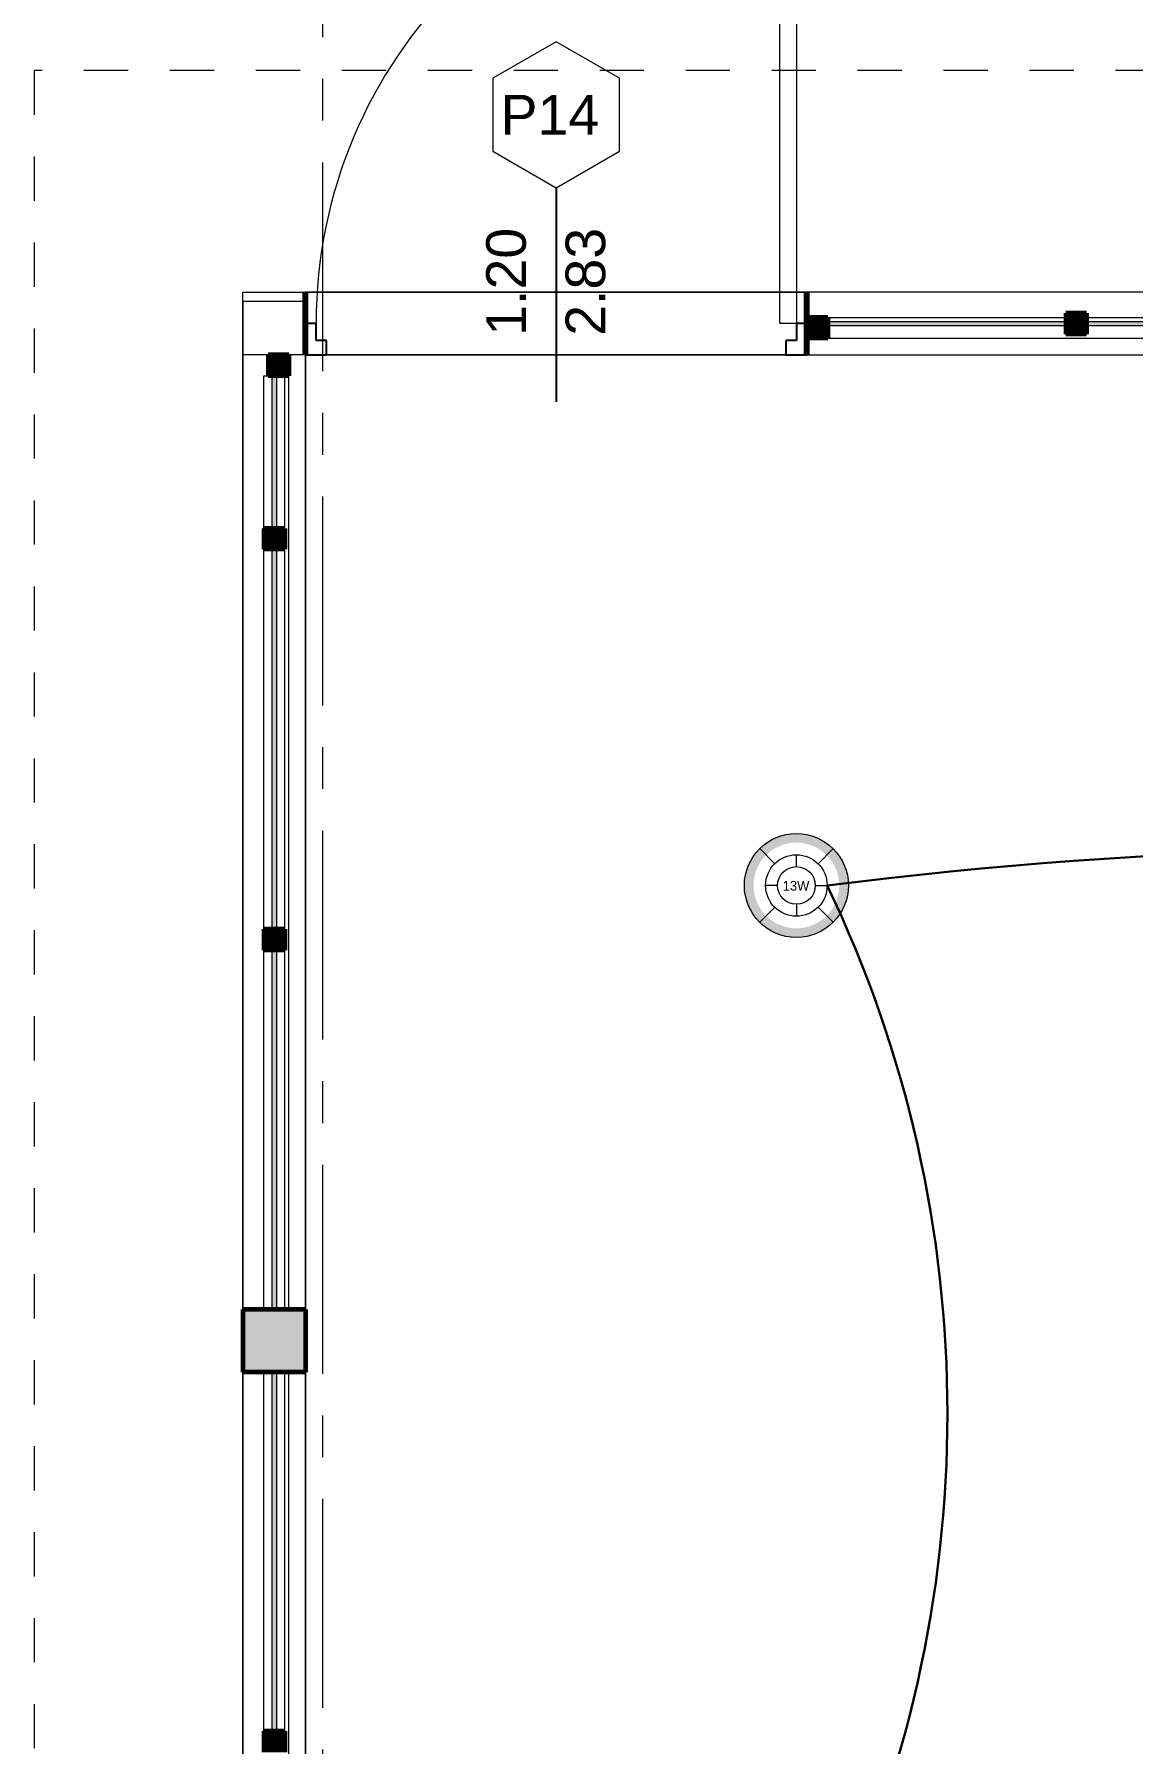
# Model space of a CAD drawing. Header units: inches. Extents: x -38 to 5698, y -33 to 92.
# Drawn here: x 482.88 to 485.51, y 24.025 to 28.118 of the extents above; entities that cross this region are included whole.
import ezdxf
from ezdxf.lldxf.tags import DXFTag

# ---------------------------------------------------------------- set-up
doc = ezdxf.new("R2010")
doc.units = ezdxf.units.IN
doc.header["$MEASUREMENT"] = 0
doc.set_wipeout_variables(frame=1)
for name, pattern in [('ACAD_ISO04W100', [30, 24, -3, 0, -3]), ('Oculto', [0.15875, 0.105833, -0.052917]), ('Punto & Raya', [0.65, 0.5, -0.075, 0, -0.075]), ('Wipeout_Contour', [1, 0, -1])]:
    doc.linetypes.add(name, pattern=pattern)
doc.layers.add('01 IE LUM LED AD DN570C', color=1, linetype='Continuous', lineweight=13)
doc.layers.add('ALUMBRADO_PVC', color=6, linetype='PVC1', lineweight=30)
for name, color, linetype in [('02 _ ARQ _ ZON _ Espacio.3D', 7, 'Continuous'), ('Acabado - Muros', 7, 'Continuous'), ('Dibujo 2D - General', 7, 'Continuous'), ('Estructura - 04 MURO', 7, 'Continuous'), ('Marcador - Secciones', 251, 'Continuous')]:
    doc.layers.add(name, color=color, linetype=linetype)
doc.styles.add('Estilo_Generado_4', font='swisse.ttf')
doc.styles.add('{18b73a54-fa43-428c-adcb-c1c7bbdf2c84}', font='Simplex.shx')
tags = doc.linetypes.add('PVC1', pattern='A,1,-0.19772,["PVC",{18b73a54-fa43-428c-adcb-c1c7bbdf2c84},S=0.13,R=0,X=0,Y=-0.061851],-0.507647', length=1.705367).pattern_tags.tags
tags[6] = DXFTag(74, 10)

# ---------------------------------------------------------------- blocks, each defined once
blk = doc.blocks.new('LUM DN570C')
at = {"layer": '01 IE LUM LED AD DN570C'}
h = blk.add_hatch(color=256, dxfattribs=at)
edge = h.paths.add_edge_path()
edge.add_arc((0, 0), 0.1344, 0, 360)
edge = h.paths.add_edge_path(flags=17)
edge.add_arc((0, 0), 0.1108, 0, 360)
for p, q in [((-0.0561, 0.0563), (-0.0949, 0.0952)), ((0.0561, 0.0563), (0.0949, 0.0952)), ((-0.0561, -0.0563), (-0.0949, -0.0952)), ((0.0561, -0.0563), (0.0949, -0.0952))]:
    blk.add_line(p, q, dxfattribs=at)
at = {"layer": '01 IE LUM LED AD DN570C', "ltscale": 0.4}
for p, q in [((0, 0.0487), (0, 0.0795)), ((-0.0487, 0), (-0.0795, 0)), ((0.0487, 0), (0.0795, 0)), ((0, -0.0487), (0, -0.0795))]:
    blk.add_line(p, q, dxfattribs=at)
at = {"layer": '01 IE LUM LED AD DN570C'}
for radius in [0.1344, 0.0795]:
    blk.add_circle((0, 0), radius, dxfattribs=at)
at = {"layer": '01 IE LUM LED AD DN570C', "ltscale": 0.4}
blk.add_circle((0, 0), 0.0487, dxfattribs=at)
at = {"color": 1, "linetype": 'ByBlock', "lineweight": 80, "insert": (-0.0353, 0.0117), "char_height": 0.025, "width": 0.622217, "attachment_point": 1}
blk.add_mtext('13W ', dxfattribs=at)

msp = doc.modelspace()

# ---------------------------------------------------------------- linework, layer by layer
at = {"layer": '02 _ ARQ _ ZON _ Espacio.3D', "color": 254, "linetype": 'Continuous', "lineweight": 0, "flags": 128}
msp.add_lwpolyline([(506.57, 19.6), (483.38, 19.6), (483.38, 27.5), (506.57, 27.5)], dxfattribs=at)
msp.add_lwpolyline([(483.53, 19.75), (486.07, 19.75), (486.07, 22.25), (485.57, 22.25), (485.57, 22.7), (486.07, 22.7), (486.07, 24.4), (485.57, 24.4), (485.57, 24.85), (486.07, 24.85), (486.07, 27.3499), (483.53, 27.3499)], close=True, dxfattribs=at)
at = {"layer": 'ALUMBRADO_PVC', "linetype": 'PVC1', "ltscale": 0.4}
for centre, radius, start, end in [((486.2449, 14.3531), 11.8182, 74.16324, 97.12682), ((482.144, 24.8149), 2.9226, 334.3526, 25.6474)]:
    msp.add_arc(centre, radius, start, end, dxfattribs=at)
at = {"layer": 'Estructura - 04 MURO', "color": 165, "linetype": 'Continuous', "lineweight": 15}
for p, q in [((484.665, 27.425), (484.665, 28.575)), ((484.705, 28.575), (484.705, 27.425)), ((484.705, 27.425), (484.665, 27.425))]:
    msp.add_line(p, q, dxfattribs=at)
at = {"layer": 'Estructura - 04 MURO', "color": 152, "linetype": 'Continuous', "lineweight": 25}
msp.add_line((484.13, 27.75), (484.13, 27.2375), dxfattribs=at)
at = {"layer": 'Estructura - 04 MURO', "color": 165, "linetype": 'Continuous', "lineweight": 25}
for p, q in [((483.555, 27.385), (483.555, 27.425)), ((484.705, 27.425), (484.705, 27.385)), ((483.58, 27.385), (483.555, 27.385)), ((483.58, 27.35), (483.58, 27.385)), ((484.705, 27.385), (484.68, 27.385)), ((484.68, 27.385), (484.68, 27.35))]:
    msp.add_line(p, q, dxfattribs=at)
at = {"layer": 'Estructura - 04 MURO', "color": 251, "linetype": 'Continuous', "lineweight": 13, "flags": 128}
msp.add_lwpolyline([(484.13, 28.1), (483.9785, 28.0125), (483.9785, 27.8375), (484.13, 27.75), (484.2816, 27.8375), (484.2816, 28.0125)], close=True, dxfattribs=at)
at = {"layer": 'Estructura - 04 MURO', "color": 175, "linetype": 'Continuous', "lineweight": 15}
msp.add_arc((484.705, 27.425), 1.15, 90, 180, dxfattribs=at)
at = {"layer": 'Marcador - Secciones', "color": 251, "linetype": 'Punto & Raya', "lineweight": 13}
msp.add_line((483.5701, 46.2111), (483.5701, 0.8878), dxfattribs=at)

# ---------------------------------------------------------------- block references
at = {"layer": '01 IE LUM LED AD DN570C', "color": 1, "lineweight": 5, "xscale": 0.9263905751172247, "yscale": 0.9263905751172247, "zscale": 0.9263905751172247}
msp.add_blockref('LUM DN570C', (484.705, 26.0799), dxfattribs=at)

# ---------------------------------------------------------------- texts
at = {"layer": 'Estructura - 04 MURO', "color": 251, "lineweight": 25, "insert": (483.9967, 27.8775), "char_height": 0.095, "attachment_point": 7, "style": 'Estilo_Generado_4'}
msp.add_mtext('\\A1;{\\pql;\\pt0;\\fSwis721 Ex BT|b0|i0|c0|p34;P14\\fSwis721 Ex BT|b0|i0|c0|p34;\\fSwis721 Ex BT|b0|i0|c0|p34;\\fSwis721 Ex BT|b0|i0|c0|p34;}', dxfattribs=at)
at = {"layer": 'Estructura - 04 MURO', "color": 251, "lineweight": 25, "char_height": 0.095, "attachment_point": 7, "rotation": 90, "style": 'Estilo_Generado_4'}
for s, insert in [('\\A1;{\\pql;\\pt0;\\fSwis721 Ex BT|b0|i0|c0|p34;1.20\\fSwis721 Ex BT|b0|i0|c0|p34;\\A1{\\H.66x;\\S^  ;}\\fSwis721 Ex BT|b0|i0|c0|p34;\\fSwis721 Ex BT|b0|i0|c0|p34;}', (484.085, 27.396)), ('\\A1;{\\pql;\\pt0;\\fSwis721 Ex BT|b0|i0|c0|p34;2.83\\fSwis721 Ex BT|b0|i0|c0|p34;\\A1{\\H.66x;\\S^  ;}\\fSwis721 Ex BT|b0|i0|c0|p34;\\fSwis721 Ex BT|b0|i0|c0|p34;}', (484.275, 27.396))]:
    msp.add_mtext(s, dxfattribs=dict(at, insert=insert))

# ---------------------------------------------------------------- next in the draw order: wipeouts: each hides what was drawn before it
at = {"color": 254, "linetype": 'Wipeout_Contour', "lineweight": 0, "ltscale": 16165.282401}
msp.add_wipeout([(483.38, 27.4779), (483.38, 19.6), (483.53, 19.6), (483.53, 27.4779)], dxfattribs=at).dxf.layer = 'Estructura - 04 MURO'
at = {"color": 254, "linetype": 'Wipeout_Contour', "lineweight": 0, "ltscale": 16214.151594}
msp.add_wipeout([(484.73, 27.35), (506.57, 27.35), (506.57, 27.5), (484.73, 27.5)], dxfattribs=at).dxf.layer = 'Estructura - 04 MURO'

# ---------------------------------------------------------------- next in the draw order: linework, layer by layer
at = {"layer": 'Acabado - Muros', "color": 7, "linetype": 'Continuous', "lineweight": 60}
for p, q in [((484.73, 27.4399), (484.73, 27.3899)), ((483.49, 27.3499), (483.44, 27.3499)), ((483.38, 25.0649), (483.38, 24.9149)), ((483.53, 25.0649), (483.53, 24.9149))]:
    msp.add_line(p, q, dxfattribs=at)
at = {"layer": 'Dibujo 2D - General', "color": 252, "linetype": 'ACAD_ISO04W100', "lineweight": 13}
for p, q in [((506.42, 27.5), (483.53, 27.5)), ((483.38, 27.35), (483.38, 19.75)), ((483.53, 19.75), (483.53, 27.35)), ((483.53, 27.35), (506.57, 27.35))]:
    msp.add_line(p, q, dxfattribs=at)
at = {"layer": 'Dibujo 2D - General', "color": 7, "linetype": 'Oculto', "lineweight": 13}
msp.add_lwpolyline([(482.88, 19.0689), (506.57, 19.0689), (506.57, 28.0309), (482.88, 28.0309)], close=True, dxfattribs=at)
at = {"layer": 'Dibujo 2D - General', "color": 7, "linetype": 'ACAD_ISO04W100', "lineweight": 13}
for points in [[(483.38, 27.5), (483.53, 27.5), (483.53, 27.35), (483.38, 27.35)], [(483.38, 24.915), (483.38, 25.065), (483.53, 25.065), (483.53, 24.915)]]:
    msp.add_lwpolyline(points, close=True, dxfattribs=at)
at = {"layer": 'Estructura - 04 MURO', "color": 7, "linetype": 'Continuous', "lineweight": 80}
for p, q in [((483.53, 27.35), (483.53, 27.5)), ((484.73, 27.35), (484.73, 27.5))]:
    msp.add_line(p, q, dxfattribs=at)
at = {"layer": 'Estructura - 04 MURO', "color": 165, "linetype": 'Continuous', "lineweight": 25}
for p, q in [((483.555, 27.425), (483.53, 27.425)), ((483.53, 27.425), (483.53, 27.35)), ((484.73, 27.425), (484.705, 27.425)), ((484.73, 27.35), (484.73, 27.425)), ((483.53, 27.35), (483.58, 27.35)), ((484.68, 27.35), (484.73, 27.35))]:
    msp.add_line(p, q, dxfattribs=at)
at = {"layer": 'Estructura - 04 MURO', "color": 7, "linetype": 'Continuous', "lineweight": 13, "flags": 128}
for points in [[(483.38, 27.4779), (483.38, 19.6)], [(483.53, 27.4779), (483.38, 27.4779)], [(483.53, 19.6), (483.53, 27.4779)], [(506.57, 27.5), (484.73, 27.5)], [(484.73, 27.5), (484.73, 27.35)], [(484.73, 27.35), (506.57, 27.35)]]:
    msp.add_lwpolyline(points, dxfattribs=at)

# ---------------------------------------------------------------- next in the draw order: wipeouts: each hides what was drawn before it
at = {"color": 254, "linetype": 'Wipeout_Contour', "lineweight": 0, "ltscale": 24262.337573}
msp.add_wipeout([(485.375, 27.3999), (485.375, 27.3899), (486.26, 27.3899), (486.26, 27.4399), (485.4, 27.4399), (485.4, 27.3999)], dxfattribs=at).dxf.layer = 'Acabado - Muros'
at = {"color": 254, "linetype": 'Wipeout_Contour', "lineweight": 0, "ltscale": 20207.346086}
msp.add_wipeout([(483.48, 26.9099), (483.49, 26.9099), (483.49, 27.2999), (483.48, 27.2999), (483.48, 26.9349)], dxfattribs=at).dxf.layer = 'Acabado - Muros'
at = {"color": 254, "linetype": 'Wipeout_Contour', "lineweight": 0, "ltscale": 20207.303934}
msp.add_wipeout([(483.48, 25.9249), (483.48, 25.0649), (483.49, 25.0649), (483.49, 25.9499), (483.48, 25.9499)], dxfattribs=at).dxf.layer = 'Acabado - Muros'
at = {"color": 254, "linetype": 'Wipeout_Contour', "lineweight": 0, "ltscale": 20207.233435}
msp.add_wipeout([(483.48, 23.0949), (483.48, 23.0699), (483.49, 23.0699), (483.49, 24.0299), (483.48, 24.0299)], dxfattribs=at).dxf.layer = 'Acabado - Muros'

# ---------------------------------------------------------------- next in the draw order: hatches: boundary and pattern name
at = {"layer": 'Acabado - Muros', "linetype": 'Continuous', "lineweight": 9}
msp.add_hatch(color=250, dxfattribs=at).paths.add_polyline_path([(486.26, 27.4299), (485.4, 27.4299), (485.4, 27.4199), (486.26, 27.4199)])

# ---------------------------------------------------------------- next in the draw order: linework, layer by layer
at = {"layer": 'Acabado - Muros', "color": 7, "linetype": 'Continuous', "lineweight": 60}
msp.add_line((485.4, 27.4499), (485.4, 27.3999), dxfattribs=at)
at = {"layer": 'Acabado - Muros', "color": 251, "linetype": 'Continuous', "lineweight": 13, "flags": 128}
msp.add_lwpolyline([(485.4, 27.4399), (486.26, 27.4399)], dxfattribs=at)
at = {"layer": 'Acabado - Muros', "color": 7, "linetype": 'Continuous', "lineweight": 13, "flags": 128}
msp.add_lwpolyline([(486.26, 27.4299), (486.26, 27.4199), (485.4, 27.4199), (485.4, 27.4299)], close=True, dxfattribs=at)

# ---------------------------------------------------------------- next in the draw order: wipeouts: each hides what was drawn before it
at = {"color": 254, "linetype": 'Wipeout_Contour', "lineweight": 0, "ltscale": 24257.418216}
msp.add_wipeout([(484.78, 27.3899), (485.375, 27.3899), (485.375, 27.3999), (485.35, 27.3999), (485.35, 27.4399), (484.78, 27.4399)], dxfattribs=at).dxf.layer = 'Acabado - Muros'
at = {"color": 254, "linetype": 'Wipeout_Contour', "lineweight": 0, "ltscale": 16165.364487}
msp.add_wipeout([(483.43, 27.2999), (483.43, 26.9349), (483.48, 26.9349), (483.48, 27.2999)], dxfattribs=at).dxf.layer = 'Acabado - Muros'
at = {"color": 254, "linetype": 'Wipeout_Contour', "lineweight": 0, "ltscale": 20207.321827}
msp.add_wipeout([(483.48, 25.9749), (483.48, 25.9499), (483.49, 25.9499), (483.49, 26.9099), (483.48, 26.9099)], dxfattribs=at).dxf.layer = 'Acabado - Muros'
at = {"color": 254, "linetype": 'Wipeout_Contour', "lineweight": 0, "ltscale": 16165.322311}
msp.add_wipeout([(483.43, 25.9249), (483.43, 25.0649), (483.48, 25.0649), (483.48, 25.9249)], dxfattribs=at).dxf.layer = 'Acabado - Muros'
at = {"color": 254, "linetype": 'Wipeout_Contour', "lineweight": 0, "ltscale": 20207.260847}
msp.add_wipeout([(483.48, 24.0299), (483.49, 24.0299), (483.49, 24.9149), (483.48, 24.9149), (483.48, 24.0549)], dxfattribs=at).dxf.layer = 'Acabado - Muros'

# ---------------------------------------------------------------- next in the draw order: hatches: boundary and pattern name
at = {"layer": 'Acabado - Muros', "linetype": 'Continuous', "lineweight": 0}
for points in [[(484.78, 27.3899), (484.78, 27.4399), (484.73, 27.4399), (484.73, 27.3899)], [(485.4, 27.3999), (485.4, 27.4499), (485.35, 27.4499), (485.35, 27.3999)], [(483.49, 27.2999), (483.49, 27.3499), (483.44, 27.3499), (483.44, 27.2999)]]:
    msp.add_hatch(color=254, dxfattribs=at).paths.add_polyline_path(points)
at = {"layer": 'Acabado - Muros', "linetype": 'Continuous', "lineweight": 9}
for points in [[(485.35, 27.4299), (484.78, 27.4299), (484.78, 27.4199), (485.35, 27.4199)], [(483.45, 27.2999), (483.45, 26.9349), (483.46, 26.9349), (483.46, 27.2999)], [(483.45, 25.9249), (483.45, 25.0649), (483.46, 25.0649), (483.46, 25.9249)]]:
    msp.add_hatch(color=250, dxfattribs=at).paths.add_polyline_path(points)

# ---------------------------------------------------------------- next in the draw order: linework, layer by layer
at = {"layer": 'Acabado - Muros', "color": 7, "linetype": 'Continuous', "lineweight": 60}
for p, q in [((484.78, 27.4399), (484.73, 27.4399)), ((484.78, 27.4399), (484.78, 27.3899)), ((485.35, 27.4499), (485.35, 27.3999)), ((485.4, 27.4499), (485.35, 27.4499)), ((484.78, 27.3899), (484.73, 27.3899)), ((485.4, 27.3999), (485.35, 27.3999)), ((483.44, 27.3499), (483.44, 27.2999)), ((483.49, 27.3499), (483.49, 27.2999)), ((483.49, 27.2999), (483.44, 27.2999)), ((483.48, 26.9349), (483.43, 26.9349)), ((483.48, 25.9249), (483.43, 25.9249)), ((483.53, 25.0649), (483.38, 25.0649))]:
    msp.add_line(p, q, dxfattribs=at)
at = {"layer": 'Acabado - Muros', "color": 251, "linetype": 'Continuous', "lineweight": 13, "flags": 128}
for points in [[(484.78, 27.4399), (485.35, 27.4399)], [(484.78, 27.3899), (486.26, 27.3899)], [(483.43, 26.9349), (483.43, 27.2999)], [(483.43, 27.2999), (483.44, 27.2999)], [(483.48, 26.9349), (483.48, 27.2999)], [(483.43, 25.0649), (483.43, 25.9249)], [(483.48, 25.0649), (483.48, 25.9249)]]:
    msp.add_lwpolyline(points, dxfattribs=at)
at = {"layer": 'Acabado - Muros', "color": 7, "linetype": 'Continuous', "lineweight": 13, "flags": 128}
for points in [[(485.35, 27.4299), (485.35, 27.4199), (484.78, 27.4199), (484.78, 27.4299)], [(483.45, 27.2999), (483.46, 27.2999), (483.46, 26.9349), (483.45, 26.9349)], [(483.45, 25.9249), (483.46, 25.9249), (483.46, 25.0649), (483.45, 25.0649)]]:
    msp.add_lwpolyline(points, close=True, dxfattribs=at)

# ---------------------------------------------------------------- next in the draw order: wipeouts: each hides what was drawn before it
at = {"color": 254, "linetype": 'Wipeout_Contour', "lineweight": 0, "ltscale": 16165.346352}
msp.add_wipeout([(483.43, 26.8849), (483.43, 25.9749), (483.48, 25.9749), (483.48, 26.8849)], dxfattribs=at).dxf.layer = 'Acabado - Muros'
at = {"color": 254, "linetype": 'Wipeout_Contour', "lineweight": 0, "ltscale": 16165.297326}
msp.add_wipeout([(483.43, 24.9149), (483.43, 24.0549), (483.48, 24.0549), (483.48, 24.9149)], dxfattribs=at).dxf.layer = 'Acabado - Muros'

# ---------------------------------------------------------------- next in the draw order: hatches: boundary and pattern name
at = {"layer": 'Acabado - Muros', "linetype": 'Continuous', "lineweight": 0}
for points in [[(483.48, 26.9349), (483.43, 26.9349), (483.43, 26.8849), (483.48, 26.8849)], [(483.48, 25.9749), (483.43, 25.9749), (483.43, 25.9249), (483.48, 25.9249)], [(483.53, 25.0649), (483.38, 25.0649), (483.38, 24.9149), (483.53, 24.9149)], [(483.48, 24.0549), (483.43, 24.0549), (483.43, 24.0049), (483.48, 24.0049)]]:
    msp.add_hatch(color=254, dxfattribs=at).paths.add_polyline_path(points)
at = {"layer": 'Acabado - Muros', "linetype": 'Continuous', "lineweight": 9}
for points in [[(483.45, 26.8849), (483.45, 25.9749), (483.46, 25.9749), (483.46, 26.8849)], [(483.45, 24.9149), (483.45, 24.0549), (483.46, 24.0549), (483.46, 24.9149)]]:
    msp.add_hatch(color=250, dxfattribs=at).paths.add_polyline_path(points)

# ---------------------------------------------------------------- next in the draw order: linework, layer by layer
at = {"layer": 'Acabado - Muros', "color": 7, "linetype": 'Continuous', "lineweight": 60}
for p, q in [((483.43, 26.9349), (483.43, 26.8849)), ((483.48, 26.9349), (483.48, 26.8849)), ((483.48, 26.8849), (483.43, 26.8849)), ((483.43, 25.9749), (483.43, 25.9249)), ((483.48, 25.9749), (483.43, 25.9749)), ((483.48, 25.9749), (483.48, 25.9249)), ((483.53, 24.9149), (483.38, 24.9149)), ((483.43, 24.0549), (483.43, 24.0049)), ((483.48, 24.0549), (483.43, 24.0549)), ((483.48, 24.0549), (483.48, 24.0049))]:
    msp.add_line(p, q, dxfattribs=at)
at = {"layer": 'Acabado - Muros', "color": 251, "linetype": 'Continuous', "lineweight": 13, "flags": 128}
for points in [[(483.49, 25.0649), (483.49, 25.9499), (483.49, 26.9099), (483.49, 27.2999)], [(483.43, 25.9749), (483.43, 26.8849)], [(483.48, 25.9749), (483.48, 26.8849)], [(483.43, 24.0549), (483.43, 24.9149)], [(483.48, 24.0549), (483.48, 24.9149)], [(483.49, 22.1849), (483.49, 23.0699), (483.49, 24.0299), (483.49, 24.9149)]]:
    msp.add_lwpolyline(points, dxfattribs=at)
at = {"layer": 'Acabado - Muros', "color": 7, "linetype": 'Continuous', "lineweight": 13, "flags": 128}
for points in [[(483.45, 26.8849), (483.46, 26.8849), (483.46, 25.9749), (483.45, 25.9749)], [(483.45, 24.9149), (483.46, 24.9149), (483.46, 24.0549), (483.45, 24.0549)]]:
    msp.add_lwpolyline(points, close=True, dxfattribs=at)

doc.saveas('drawing.dxf')
